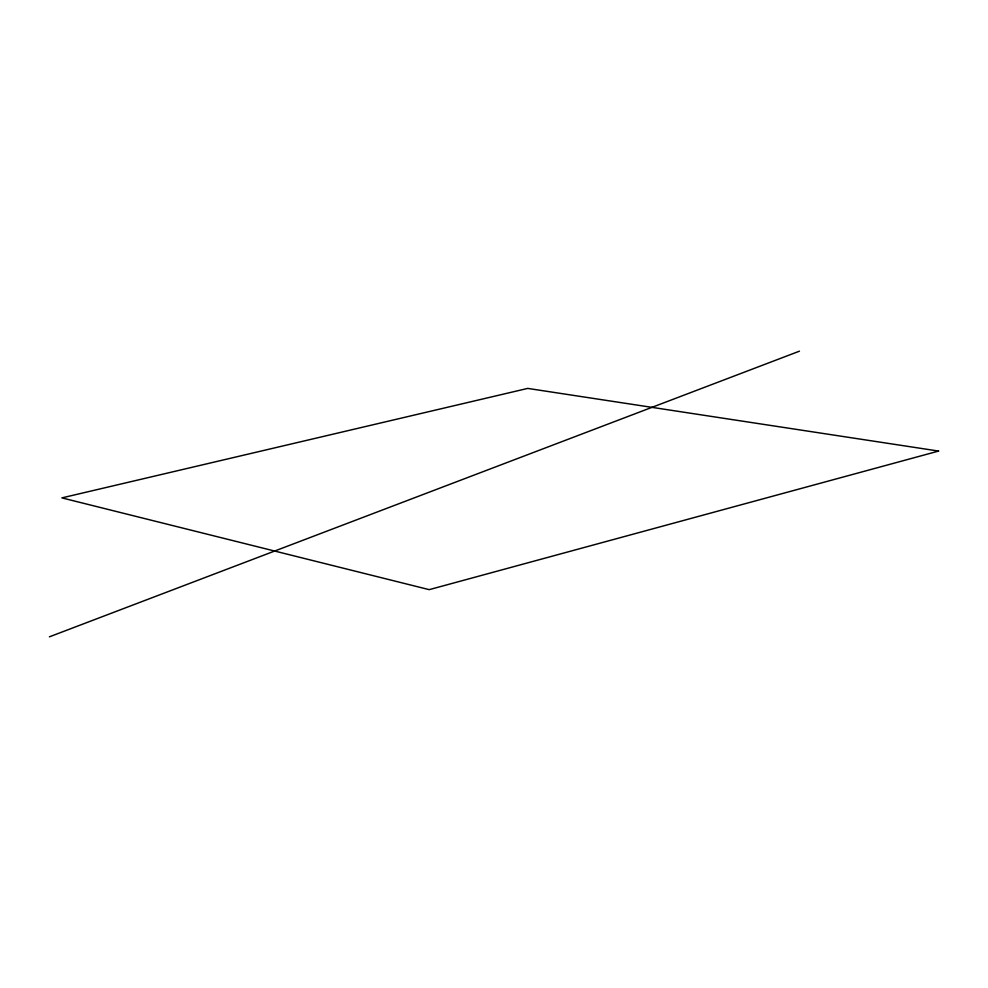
<?xml version="1.0" encoding="UTF-8"?>
<svg xmlns="http://www.w3.org/2000/svg" width="988" height="988" viewBox="0 0 988 988"><rect width="100%" height="100%" fill="white"/><g stroke="black" fill="none" stroke-linecap="round" stroke-linejoin="round"><path stroke-width="1.48" d="M49.4 636.828L799.453 351.172M938.6 451.071L429.212 589.651L61.886 497.89L527.74 388.408L938.6 451.071"/></g></svg>
